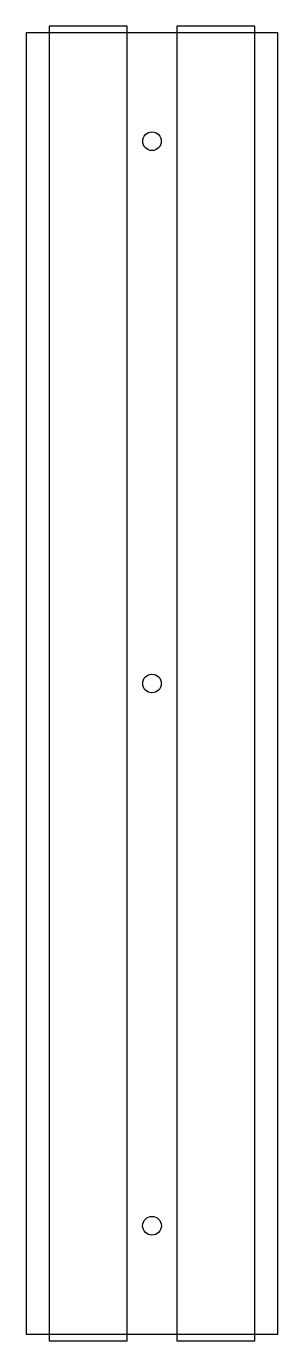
# Model space of a CAD drawing. Extents: x 0 to 116, y -3 to 603.
import ezdxf

# ---------------------------------------------------------------- set-up
doc = ezdxf.new("R2010")
doc.units = 0
doc.layers.get('0').update_dxf_attribs({"linetype": 'CONTINUOUS'})

msp = doc.modelspace()

# ---------------------------------------------------------------- linework, layer by layer
for points in [[(0, 0), (116, 0), (116, 600), (0, 600)], [(10.5, -3), (46.5, -3), (46.5, 603), (10.5, 603)], [(69.5, -3), (105.5, -3), (105.5, 603), (69.5, 603)]]:
    msp.add_lwpolyline(points, close=True)
for centre, radius in [((58, 550), 4.3), ((58, 300), 4.3), ((58, 50), 4.32)]:
    msp.add_circle(centre, radius)

doc.saveas('drawing.dxf')
